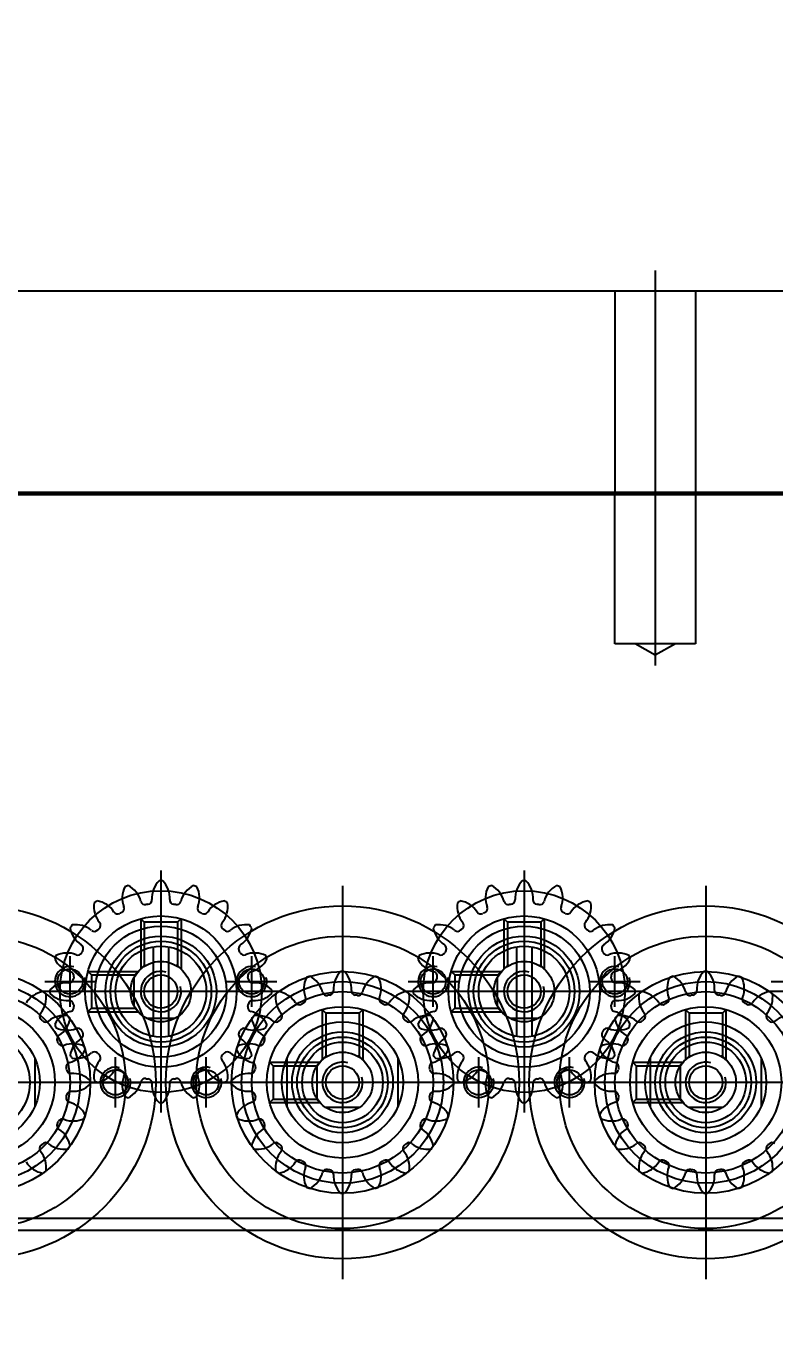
# Model space of a CAD drawing. Header units: inches. Extents: x 0 to 77285, y -118 to 40065.
# Drawn here: x 15354.3 to 15428.5, y 25985.4 to 26114.8 of the extents above; entities that cross this region are included whole.
import ezdxf

# ---------------------------------------------------------------- set-up
doc = ezdxf.new("R2010")
doc.units = ezdxf.units.IN
doc.header["$LTSCALE"] = 5
doc.header["$MEASUREMENT"] = 0
doc.layers.add('A', color=8, linetype='Continuous')
doc.styles.add('SCI', font='')
doc.styles.get('SCI').set_extended_font_data('Gulim')
doc.dimstyles.new('SCH', dxfattribs={"dimtxt": 2.5, "dimasz": 2, "dimexe": 1.25, "dimexo": 0.625, "dimtad": 1, "dimdec": 8, "dimtxsty": 'SCI', "dimcen": 2.5, "dimclrd": 4, "dimclre": 4, "dimclrt": 7, "dimadec": 8, "dimazin": 2, "dimtfac": 1, "dimtdec": 8, "dimtmove": 0, "dimatfit": 3, "dimfxl": 1, "dimarcsym": 0})

# ---------------------------------------------------------------- blocks, each defined once
blk = doc.blocks.new('A$Cc399747e')
for p, q in [((1861.79, 247), (1861.79, 286)), ((1897.79, 247), (1897.79, 286)), ((1627.79, 280), (2635.79, 280)), ((1861.79, 253.5), (1861.79, 279.5)), ((1861.79, 253.5), (1861.79, 279.5)), ((1897.79, 253.5), (1897.79, 279.5)), ((1897.79, 253.5), (1897.79, 279.5)), ((1861.79, 254.5), (1861.79, 278.5)), ((1897.79, 254.5), (1897.79, 278.5)), ((1879.79, 245.5), (1879.79, 269.5)), ((1915.79, 245.5), (1915.79, 269.5)), ((1856.29, 264.1), (1856.29, 268.9)), ((1860.13, 269), (1863.45, 269)), ((1869.02, 268.5), (1864.03, 268.5)), ((1864.38, 268.15), (1864.03, 268.5)), ((1864.29, 268.16), (1864.29, 264.84)), ((1864.38, 268.02), (1864.38, 268.15)), ((1868.67, 268.15), (1864.38, 268.15)), ((1867.29, 264.1), (1867.29, 268.9)), ((1869.02, 268.5), (1868.67, 268.15)), ((1868.67, 264.85), (1868.67, 268.15)), ((1875.29, 269), (1875.29, 264)), ((1884.29, 269), (1884.29, 264)), ((1892.29, 264.1), (1892.29, 268.9)), ((1896.13, 269), (1899.45, 269)), ((1905.02, 268.5), (1900.03, 268.5)), ((1900.38, 268.15), (1900.03, 268.5)), ((1900.29, 268.16), (1900.29, 264.84)), ((1900.38, 268.02), (1900.38, 268.15)), ((1904.67, 268.15), (1900.38, 268.15)), ((1903.29, 264.1), (1903.29, 268.9)), ((1905.02, 268.5), (1904.67, 268.15)), ((1904.67, 264.85), (1904.67, 268.15)), ((1911.29, 269), (1911.29, 264)), ((1920.29, 269), (1920.29, 264)), ((1928.29, 264.1), (1928.29, 268.9)), ((1842.29, 266.5), (1881.29, 266.5)), ((1848.79, 266.5), (1874.79, 266.5)), ((1848.79, 266.5), (1874.79, 266.5)), ((1849.79, 266.5), (1873.79, 266.5)), ((1877.79, 266.5), (1872.79, 266.5)), ((1878.29, 266.5), (1917.29, 266.5)), ((1886.79, 266.5), (1881.79, 266.5)), ((1884.79, 266.5), (1910.79, 266.5)), ((1884.79, 266.5), (1910.79, 266.5)), ((1885.79, 266.5), (1909.79, 266.5)), ((1913.79, 266.5), (1908.79, 266.5)), ((1914.29, 266.5), (1953.29, 266.5)), ((1922.79, 266.5), (1917.79, 266.5)), ((1920.79, 266.5), (1946.79, 266.5)), ((1920.79, 266.5), (1946.79, 266.5)), ((1921.79, 266.5), (1945.79, 266.5)), ((1859.79, 259.27), (1859.79, 264.26)), ((1860.14, 263.91), (1859.79, 264.26)), ((1863.44, 263.91), (1863.79, 264.26)), ((1863.79, 259.27), (1863.79, 264.26)), ((1864.38, 264.85), (1864.03, 264.5)), ((1869.02, 264.5), (1864.03, 264.5)), ((1864.38, 264.85), (1864.38, 264.98)), ((1868.67, 264.85), (1864.38, 264.85)), ((1869.02, 264.5), (1868.67, 264.85)), ((1879.79, 250), (1879.79, 265)), ((1895.79, 259.27), (1895.79, 264.26)), ((1896.14, 263.91), (1895.79, 264.26)), ((1899.44, 263.91), (1899.79, 264.26)), ((1899.79, 259.27), (1899.79, 264.26)), ((1900.38, 264.85), (1900.03, 264.5)), ((1905.02, 264.5), (1900.03, 264.5)), ((1900.38, 264.85), (1900.38, 264.98)), ((1904.67, 264.85), (1900.38, 264.85)), ((1905.02, 264.5), (1904.67, 264.85)), ((1915.79, 250), (1915.79, 265)), ((1860.14, 263.91), (1860.27, 263.91)), ((1860.14, 259.62), (1860.14, 263.91)), ((1863.31, 263.91), (1863.44, 263.91)), ((1863.44, 259.62), (1863.44, 263.91)), ((1879.79, 252), (1879.79, 263)), ((1896.14, 263.91), (1896.27, 263.91)), ((1896.14, 259.62), (1896.14, 263.91)), ((1899.31, 263.91), (1899.44, 263.91)), ((1899.44, 259.62), (1899.44, 263.91)), ((1915.79, 252), (1915.79, 263)), ((1879.04, 253.06), (1879.04, 261.94)), ((1880.54, 253.06), (1880.54, 261.94)), ((1915.04, 253.06), (1915.04, 261.94)), ((1916.54, 253.06), (1916.54, 261.94)), ((1881.22, 260.14), (1878.37, 260.14)), ((1917.22, 260.14), (1914.37, 260.14)), ((1859.79, 259.27), (1860.14, 259.62)), ((1860.14, 259.62), (1863.44, 259.62)), ((1863.79, 259.27), (1863.44, 259.62)), ((1870.79, 259), (1870.79, 254)), ((1887.02, 259.5), (1882.03, 259.5)), ((1882.38, 259.15), (1882.03, 259.5)), ((1882.38, 259.02), (1882.38, 259.15)), ((1886.67, 259.15), (1882.38, 259.15)), ((1882.43, 258.92), (1882.43, 256.08)), ((1887.02, 259.5), (1886.67, 259.15)), ((1886.67, 255.85), (1886.67, 259.15)), ((1888.79, 259), (1888.79, 254)), ((1895.79, 259.27), (1896.14, 259.62)), ((1896.14, 259.62), (1899.44, 259.62)), ((1899.79, 259.27), (1899.44, 259.62)), ((1906.79, 259), (1906.79, 254)), ((1923.02, 259.5), (1918.03, 259.5)), ((1918.38, 259.15), (1918.03, 259.5)), ((1918.38, 259.02), (1918.38, 259.15)), ((1922.67, 259.15), (1918.38, 259.15)), ((1918.43, 258.92), (1918.43, 256.08)), ((1923.02, 259.5), (1922.67, 259.15)), ((1922.67, 255.85), (1922.67, 259.15)), ((1924.79, 259), (1924.79, 254)), ((1831.79, 257.5), (1855.79, 257.5)), ((1867.79, 257.5), (1891.79, 257.5)), ((1872.29, 257.5), (1887.29, 257.5)), ((1874.29, 257.5), (1885.29, 257.5)), ((1903.79, 257.5), (1927.79, 257.5)), ((1908.29, 257.5), (1923.29, 257.5)), ((1910.29, 257.5), (1921.29, 257.5)), ((1855.29, 256.5), (1850.29, 256.5)), ((1873.29, 256.5), (1868.29, 256.5)), ((1891.29, 256.5), (1886.29, 256.5)), ((1909.29, 256.5), (1904.29, 256.5)), ((1927.29, 256.5), (1922.29, 256.5)), ((1877.79, 250.27), (1877.79, 255.26)), ((1878.14, 254.91), (1877.79, 255.26)), ((1878.14, 254.91), (1878.27, 254.91)), ((1878.14, 250.62), (1878.14, 254.91)), ((1881.31, 254.91), (1881.44, 254.91)), ((1881.44, 254.91), (1881.79, 255.26)), ((1881.44, 250.62), (1881.44, 254.91)), ((1881.79, 250.27), (1881.79, 255.26)), ((1882.38, 255.85), (1882.03, 255.5)), ((1887.02, 255.5), (1882.03, 255.5)), ((1882.38, 255.85), (1882.38, 255.98)), ((1886.67, 255.85), (1882.38, 255.85)), ((1887.02, 255.5), (1886.67, 255.85)), ((1913.79, 250.27), (1913.79, 255.26)), ((1914.14, 254.91), (1913.79, 255.26)), ((1914.14, 254.91), (1914.27, 254.91)), ((1914.14, 250.62), (1914.14, 254.91)), ((1917.31, 254.91), (1917.44, 254.91)), ((1917.44, 254.91), (1917.79, 255.26)), ((1917.44, 250.62), (1917.44, 254.91)), ((1917.79, 250.27), (1917.79, 255.26)), ((1918.38, 255.85), (1918.03, 255.5)), ((1923.02, 255.5), (1918.03, 255.5)), ((1918.38, 255.85), (1918.38, 255.98)), ((1922.67, 255.85), (1918.38, 255.85)), ((1923.02, 255.5), (1922.67, 255.85)), ((1877.79, 250.27), (1878.14, 250.62)), ((1878.14, 250.62), (1881.44, 250.62)), ((1881.79, 250.27), (1881.44, 250.62)), ((1913.79, 250.27), (1914.14, 250.62)), ((1914.14, 250.62), (1917.44, 250.62)), ((1917.79, 250.27), (1917.44, 250.62)), ((1866.79, 207), (1866.79, 225.15)), ((1864.79, 223), (1866.79, 224.15)), ((1866.79, 224.15), (1868.79, 223)), ((1862.79, 208), (1862.79, 223)), ((1862.79, 223), (1870.79, 223)), ((1870.79, 223), (1870.79, 208)), ((1866.79, 186), (1866.79, 210)), ((2605.79, 208), (1657.79, 208)), ((1746.79, 208), (2486.79, 208)), ((1862.79, 188), (1862.79, 208)), ((1870.79, 188), (1870.79, 208)), ((2486.79, 188), (1746.79, 188))]:
    blk.add_line(p, q)
at = {"ltscale": 4}
for p, q in [((1627.79, 281.2), (2635.79, 281.2)), ((1627.79, 280), (2635.79, 280)), ((2102.29, 208.2), (1657.79, 208.2)), ((1679.79, 208), (2483.79, 208))]:
    blk.add_line(p, q, dxfattribs=at)
for centre, radius in [((1861.79, 266.5), 17.5), ((1897.79, 266.5), 17.5), ((1933.79, 266.5), 17.5), ((1861.79, 266.5), 14.5), ((1897.79, 266.5), 14.5), ((1933.79, 266.5), 14.5), ((1861.79, 266.5), 11), ((1897.79, 266.5), 11), ((1933.79, 266.5), 11), ((1861.79, 266.5), 10), ((1897.79, 266.5), 10), ((1933.79, 266.5), 10), ((1861.79, 266.5), 9), ((1897.79, 266.5), 9), ((1933.79, 266.5), 9), ((1861.79, 266.5), 7.5), ((1897.79, 266.5), 7.5), ((1933.79, 266.5), 7.5), ((1861.79, 266.5), 6), ((1897.79, 266.5), 6), ((1933.79, 266.5), 6), ((1861.79, 266.5), 5), ((1861.79, 266.5), 4.5), ((1861.79, 266.5), 4), ((1897.79, 266.5), 5), ((1897.79, 266.5), 4.5), ((1897.79, 266.5), 4), ((1933.79, 266.5), 5), ((1861.79, 266.5), 3), ((1861.79, 266.5), 3), ((1897.79, 266.5), 3), ((1897.79, 266.5), 3), ((1861.79, 266.5), 1.65), ((1897.79, 266.5), 1.65), ((1879.79, 257.5), 10), ((1875.29, 266.5), 1.25), ((1884.29, 266.5), 1.25), ((1915.79, 257.5), 10), ((1911.29, 266.5), 1.25), ((1920.29, 266.5), 1.25), ((1879.79, 257.5), 7.5), ((1879.79, 257.5), 6.5), ((1915.79, 257.5), 7.5), ((1915.79, 257.5), 6.5), ((1879.79, 257.5), 5.5), ((1915.79, 257.5), 5.5), ((1879.79, 257.5), 5), ((1879.79, 257.5), 4.5), ((1879.79, 257.5), 4.5), ((1915.79, 257.5), 5), ((1915.79, 257.5), 4.5), ((1915.79, 257.5), 4.5), ((1879.79, 257.5), 3), ((1879.79, 257.5), 3), ((1915.79, 257.5), 3), ((1915.79, 257.5), 3), ((1879.79, 257.5), 1.65), ((1915.79, 257.5), 1.65), ((1870.79, 256.5), 1.25), ((1888.79, 256.5), 1.25), ((1906.79, 256.5), 1.25), ((1924.79, 256.5), 1.25)]:
    blk.add_circle(centre, radius)
for centre, radius, start, end in [((1861.79, 266.5), 11, 108, 108.9494), ((1861.79, 266.5), 11, 107.0506, 108), ((1857.4, 274.81), 2.5, 14.8421, 62.1345), ((1863.4, 275.76), 2.5, 135.8655, 183.1579), ((1861.79, 266.5), 11, 90, 90.9494), ((1861.79, 266.5), 11, 89.0506, 90), ((1860.18, 275.76), 2.5, 356.8421, 44.1345), ((1866.19, 274.81), 2.5, 117.8655, 165.1579), ((1861.79, 266.5), 11, 72, 72.9494), ((1861.79, 266.5), 11, 71.0506, 72), ((1897.79, 266.5), 11, 108, 108.9494), ((1897.79, 266.5), 11, 107.0506, 108), ((1893.4, 274.81), 2.5, 14.8421, 62.1345), ((1899.4, 275.76), 2.5, 135.8655, 183.1579), ((1897.79, 266.5), 11, 90, 90.9494), ((1897.79, 266.5), 11, 89.0506, 90), ((1896.18, 275.76), 2.5, 356.8421, 44.1345), ((1902.19, 274.81), 2.5, 117.8655, 165.1579), ((1897.79, 266.5), 11, 72, 72.9494), ((1897.79, 266.5), 11, 71.0506, 72), ((1860.46, 275.8), 2.5, 153.8655, 201.1579), ((1860.47, 275.6), 0.442, 278.289, 3.1579), ((1863.12, 275.6), 0.442, 176.8421, 261.711), ((1863.12, 275.8), 2.5, 338.8421, 26.1345), ((1896.46, 275.8), 2.5, 153.8655, 201.1579), ((1896.47, 275.6), 0.442, 278.289, 3.1579), ((1899.12, 275.6), 0.442, 176.8421, 261.711), ((1899.12, 275.8), 2.5, 338.8421, 26.1345), ((1857.65, 274.94), 2.5, 171.8655, 219.1579), ((1861.79, 266.5), 11, 126, 126.9494), ((1861.79, 266.5), 11, 125.0506, 126), ((1855.05, 273.04), 2.5, 32.8421, 80.1345), ((1857.52, 274.64), 0.442, 212.8421, 297.711), ((1861.79, 266.5), 8.75, 116.289, 117), ((1857.72, 274.74), 0.442, 296.289, 21.1579), ((1860.24, 275.56), 0.442, 194.8421, 279.711), ((1861.79, 266.5), 8.75, 99, 99.711), ((1861.79, 266.5), 8.75, 98.289, 99), ((1861.79, 266.5), 8.75, 81, 81.711), ((1861.79, 266.5), 8.75, 80.289, 81), ((1863.34, 275.56), 0.442, 260.289, 345.1579), ((1865.86, 274.74), 0.442, 158.8421, 243.711), ((1861.79, 266.5), 8.75, 63, 63.711), ((1866.07, 274.64), 0.442, 242.289, 327.1579), ((1868.54, 273.04), 2.5, 99.8655, 147.1579), ((1865.93, 274.94), 2.5, 320.8421, 8.1345), ((1861.79, 266.5), 11, 54, 54.9494), ((1861.79, 266.5), 11, 53.0506, 54), ((1893.65, 274.94), 2.5, 171.8655, 219.1579), ((1897.79, 266.5), 11, 126, 126.9494), ((1897.79, 266.5), 11, 125.0506, 126), ((1891.05, 273.04), 2.5, 32.8421, 80.1345), ((1893.52, 274.64), 0.442, 212.8421, 297.711), ((1897.79, 266.5), 8.75, 116.289, 117), ((1893.72, 274.74), 0.442, 296.289, 21.1579), ((1896.24, 275.56), 0.442, 194.8421, 279.711), ((1897.79, 266.5), 8.75, 99, 99.711), ((1897.79, 266.5), 8.75, 98.289, 99), ((1897.79, 266.5), 8.75, 81, 81.711), ((1897.79, 266.5), 8.75, 80.289, 81), ((1899.34, 275.56), 0.442, 260.289, 345.1579), ((1901.86, 274.74), 0.442, 158.8421, 243.711), ((1897.79, 266.5), 8.75, 63, 63.711), ((1902.07, 274.64), 0.442, 242.289, 327.1579), ((1904.54, 273.04), 2.5, 99.8655, 147.1579), ((1901.93, 274.94), 2.5, 320.8421, 8.1345), ((1897.79, 266.5), 11, 54, 54.9494), ((1897.79, 266.5), 11, 53.0506, 54), ((1929.65, 274.94), 2.5, 171.8655, 219.1579), ((1933.79, 266.5), 11, 126, 126.9494), ((1933.79, 266.5), 11, 125.0506, 126), ((1927.05, 273.04), 2.5, 32.8421, 80.1345), ((1855.37, 273.08), 0.442, 314.289, 39.1579), ((1861.79, 266.5), 8.75, 117, 117.711), ((1861.79, 266.5), 8.75, 62.289, 63), ((1868.21, 273.08), 0.442, 140.8421, 225.711), ((1870.23, 270.64), 2.5, 81.8655, 129.1579), ((1861.79, 266.5), 11, 36, 36.9494), ((1897.79, 266.5), 11, 143.0506, 144), ((1889.35, 270.64), 2.5, 50.8421, 98.1345), ((1891.37, 273.08), 0.442, 314.289, 39.1579), ((1897.79, 266.5), 8.75, 117, 117.711), ((1897.79, 266.5), 8.75, 62.289, 63), ((1904.21, 273.08), 0.442, 140.8421, 225.711), ((1906.23, 270.64), 2.5, 81.8655, 129.1579), ((1897.79, 266.5), 11, 36, 36.9494), ((1933.79, 266.5), 11, 143.0506, 144), ((1925.35, 270.64), 2.5, 50.8421, 98.1345), ((1927.37, 273.08), 0.442, 314.289, 39.1579), ((1855.21, 272.92), 0.442, 230.8421, 315.711), ((1861.79, 266.5), 8.75, 135, 135.711), ((1861.79, 266.5), 8.75, 134.289, 135), ((1861.79, 266.5), 8.75, 45, 45.711), ((1861.79, 266.5), 8.75, 44.289, 45), ((1868.37, 272.92), 0.442, 224.289, 309.1579), ((1868.33, 273.25), 2.5, 302.8421, 350.1345), ((1861.79, 266.5), 11, 35.0506, 36), ((1897.79, 266.5), 11, 144, 144.9494), ((1891.25, 273.25), 2.5, 189.8655, 237.1579), ((1891.21, 272.92), 0.442, 230.8421, 315.711), ((1897.79, 266.5), 8.75, 135, 135.711), ((1897.79, 266.5), 8.75, 134.289, 135), ((1897.79, 266.5), 8.75, 45, 45.711), ((1897.79, 266.5), 8.75, 44.289, 45), ((1904.37, 272.92), 0.442, 224.289, 309.1579), ((1904.33, 273.25), 2.5, 302.8421, 350.1345), ((1897.79, 266.5), 11, 35.0506, 36), ((1933.79, 266.5), 11, 144, 144.9494), ((1927.25, 273.25), 2.5, 189.8655, 237.1579), ((1927.21, 272.92), 0.442, 230.8421, 315.711), ((1933.79, 266.5), 8.75, 135, 135.711), ((1933.79, 266.5), 8.75, 134.289, 135), ((1869.93, 270.77), 0.442, 122.8421, 207.711), ((1861.79, 266.5), 8.75, 27, 27.711), ((1861.79, 266.5), 8.75, 26.289, 27), ((1889.65, 270.77), 0.442, 332.289, 57.1579), ((1897.79, 266.5), 8.75, 153, 153.711), ((1897.79, 266.5), 8.75, 152.289, 153), ((1905.93, 270.77), 0.442, 122.8421, 207.711), ((1897.79, 266.5), 8.75, 27, 27.711), ((1897.79, 266.5), 8.75, 26.289, 27), ((1925.65, 270.77), 0.442, 332.289, 57.1579), ((1933.79, 266.5), 8.75, 153, 153.711), ((1933.79, 266.5), 8.75, 152.289, 153), ((1870.03, 270.57), 0.442, 206.289, 291.1579), ((1871.09, 267.83), 2.5, 63.8655, 111.1579), ((1870.1, 270.89), 2.5, 284.8421, 332.1345), ((1861.79, 266.5), 11, 18, 18.9494), ((1861.79, 266.5), 11, 17.0506, 18), ((1897.79, 266.5), 11, 162, 162.9494), ((1889.49, 270.89), 2.5, 207.8655, 255.1579), ((1897.79, 266.5), 11, 161.0506, 162), ((1888.49, 267.83), 2.5, 68.8421, 116.1345), ((1889.55, 270.57), 0.442, 248.8421, 333.711), ((1906.03, 270.57), 0.442, 206.289, 291.1579), ((1907.09, 267.83), 2.5, 63.8655, 111.1579), ((1906.1, 270.89), 2.5, 284.8421, 332.1345), ((1897.79, 266.5), 11, 18, 18.9494), ((1897.79, 266.5), 11, 17.0506, 18), ((1933.79, 266.5), 11, 162, 162.9494), ((1925.49, 270.89), 2.5, 207.8655, 255.1579), ((1933.79, 266.5), 11, 161.0506, 162), ((1924.49, 267.83), 2.5, 68.8421, 116.1345), ((1925.55, 270.57), 0.442, 248.8421, 333.711), ((1861.79, 266.5), 2, 255, 195), ((1870.85, 268.05), 0.442, 104.8421, 189.711), ((1861.79, 266.5), 8.75, 9, 9.711), ((1861.79, 266.5), 8.75, 8.289, 9), ((1875.29, 266.5), 1.5, 255, 195), ((1878.46, 266.8), 2.5, 153.8655, 201.1579), ((1879.79, 257.5), 11, 108, 108.9494), ((1879.79, 257.5), 11, 107.0506, 108), ((1875.4, 265.81), 2.5, 14.8421, 62.1345), ((1881.4, 266.76), 2.5, 135.8655, 183.1579), ((1879.79, 257.5), 11, 90, 90.9494), ((1879.79, 257.5), 11, 89.0506, 90), ((1878.18, 266.76), 2.5, 356.8421, 44.1345), ((1884.19, 265.81), 2.5, 117.8655, 165.1579), ((1884.29, 266.5), 1.5, 255, 195), ((1879.79, 257.5), 11, 72, 72.9494), ((1879.79, 257.5), 11, 71.0506, 72), ((1881.12, 266.8), 2.5, 338.8421, 26.1345), ((1888.73, 268.05), 0.442, 350.289, 75.1579), ((1897.79, 266.5), 8.75, 171, 171.711), ((1897.79, 266.5), 8.75, 170.289, 171), ((1897.79, 266.5), 2, 255, 195), ((1906.85, 268.05), 0.442, 104.8421, 189.711), ((1897.79, 266.5), 8.75, 9, 9.711), ((1897.79, 266.5), 8.75, 8.289, 9), ((1911.29, 266.5), 1.5, 255, 195), ((1914.46, 266.8), 2.5, 153.8655, 201.1579), ((1915.79, 257.5), 11, 108, 108.9494), ((1915.79, 257.5), 11, 107.0506, 108), ((1911.4, 265.81), 2.5, 14.8421, 62.1345), ((1917.4, 266.76), 2.5, 135.8655, 183.1579), ((1915.79, 257.5), 11, 90, 90.9494), ((1915.79, 257.5), 11, 89.0506, 90), ((1914.18, 266.76), 2.5, 356.8421, 44.1345), ((1920.19, 265.81), 2.5, 117.8655, 165.1579), ((1920.29, 266.5), 1.5, 255, 195), ((1915.79, 257.5), 11, 72, 72.9494), ((1915.79, 257.5), 11, 71.0506, 72), ((1917.12, 266.8), 2.5, 338.8421, 26.1345), ((1924.73, 268.05), 0.442, 350.289, 75.1579), ((1933.79, 266.5), 8.75, 171, 171.711), ((1933.79, 266.5), 8.75, 170.289, 171), ((1870.89, 267.83), 0.442, 188.289, 273.1579), ((1871.05, 264.89), 2.5, 45.8655, 93.1579), ((1861.79, 266.5), 11, 360, 0.9494), ((1878.47, 266.6), 0.442, 278.289, 3.1579), ((1881.12, 266.6), 0.442, 176.8421, 261.711), ((1888.53, 264.89), 2.5, 86.8421, 134.1345), ((1897.79, 266.5), 11, 179.0506, 180), ((1888.7, 267.83), 0.442, 266.8421, 351.711), ((1906.89, 267.83), 0.442, 188.289, 273.1579), ((1907.05, 264.89), 2.5, 45.8655, 93.1579), ((1897.79, 266.5), 11, 360, 0.9494), ((1914.47, 266.6), 0.442, 278.289, 3.1579), ((1917.12, 266.6), 0.442, 176.8421, 261.711), ((1924.53, 264.89), 2.5, 86.8421, 134.1345), ((1933.79, 266.5), 11, 179.0506, 180), ((1924.7, 267.83), 0.442, 266.8421, 351.711), ((1870.89, 265.18), 0.442, 86.8421, 171.711), ((1871.05, 268.11), 2.5, 266.8421, 314.1345), ((1861.79, 266.5), 11, 359.0506, 0), ((1875.65, 265.94), 2.5, 171.8655, 219.1579), ((1879.79, 257.5), 11, 126, 126.9494), ((1879.79, 257.5), 11, 125.0506, 126), ((1873.05, 264.04), 2.5, 32.8421, 80.1345), ((1875.52, 265.64), 0.442, 212.8421, 297.711), ((1879.79, 257.5), 8.75, 117, 117.711), ((1879.79, 257.5), 8.75, 116.289, 117), ((1875.72, 265.74), 0.442, 296.289, 21.1579), ((1878.24, 266.56), 0.442, 194.8421, 279.711), ((1879.79, 257.5), 8.75, 99, 99.711), ((1879.79, 257.5), 8.75, 98.289, 99), ((1879.79, 257.5), 8.75, 81, 81.711), ((1879.79, 257.5), 8.75, 80.289, 81), ((1881.34, 266.56), 0.442, 260.289, 345.1579), ((1883.86, 265.74), 0.442, 158.8421, 243.711), ((1879.79, 257.5), 8.75, 63, 63.711), ((1879.79, 257.5), 8.75, 62.289, 63), ((1884.07, 265.64), 0.442, 242.289, 327.1579), ((1886.54, 264.04), 2.5, 99.8655, 147.1579), ((1883.93, 265.94), 2.5, 320.8421, 8.1345), ((1879.79, 257.5), 11, 54, 54.9494), ((1879.79, 257.5), 11, 53.0506, 54), ((1897.79, 266.5), 11, 180, 180.9494), ((1888.53, 268.11), 2.5, 225.8655, 273.1579), ((1888.7, 265.18), 0.442, 8.289, 93.1579), ((1906.89, 265.18), 0.442, 86.8421, 171.711), ((1907.05, 268.11), 2.5, 266.8421, 314.1345), ((1897.79, 266.5), 11, 359.0506, 0), ((1911.65, 265.94), 2.5, 171.8655, 219.1579), ((1915.79, 257.5), 11, 126, 126.9494), ((1915.79, 257.5), 11, 125.0506, 126), ((1909.05, 264.04), 2.5, 32.8421, 80.1345), ((1911.52, 265.64), 0.442, 212.8421, 297.711), ((1915.79, 257.5), 8.75, 117, 117.711), ((1915.79, 257.5), 8.75, 116.289, 117), ((1911.72, 265.74), 0.442, 296.289, 21.1579), ((1914.24, 266.56), 0.442, 194.8421, 279.711), ((1915.79, 257.5), 8.75, 99, 99.711), ((1915.79, 257.5), 8.75, 98.289, 99), ((1915.79, 257.5), 8.75, 81, 81.711), ((1915.79, 257.5), 8.75, 80.289, 81), ((1917.34, 266.56), 0.442, 260.289, 345.1579), ((1919.86, 265.74), 0.442, 158.8421, 243.711), ((1915.79, 257.5), 8.75, 63, 63.711), ((1915.79, 257.5), 8.75, 62.289, 63), ((1920.07, 265.64), 0.442, 242.289, 327.1579), ((1922.54, 264.04), 2.5, 99.8655, 147.1579), ((1919.93, 265.94), 2.5, 320.8421, 8.1345), ((1915.79, 257.5), 11, 54, 54.9494), ((1915.79, 257.5), 11, 53.0506, 54), ((1933.79, 266.5), 11, 180, 180.9494), ((1924.53, 268.11), 2.5, 225.8655, 273.1579), ((1924.7, 265.18), 0.442, 8.289, 93.1579), ((1870.85, 264.95), 0.442, 170.289, 255.1579), ((1861.79, 266.5), 8.75, 350.289, 351), ((1861.79, 266.5), 8.75, 351, 351.711), ((1870.1, 262.11), 2.5, 27.8655, 75.1579), ((1879.79, 257.5), 11, 143.0506, 144), ((1871.35, 261.64), 2.5, 50.8421, 98.1345), ((1873.37, 264.08), 0.442, 314.289, 39.1579), ((1886.21, 264.08), 0.442, 140.8421, 225.711), ((1888.23, 261.64), 2.5, 81.8655, 129.1579), ((1889.49, 262.11), 2.5, 104.8421, 152.1345), ((1879.79, 257.5), 11, 36, 36.9494), ((1888.73, 264.95), 0.442, 284.8421, 9.711), ((1897.79, 266.5), 8.75, 188.289, 189), ((1897.79, 266.5), 8.75, 189, 189.711), ((1906.85, 264.95), 0.442, 170.289, 255.1579), ((1897.79, 266.5), 8.75, 350.289, 351), ((1897.79, 266.5), 8.75, 351, 351.711), ((1906.1, 262.11), 2.5, 27.8655, 75.1579), ((1915.79, 257.5), 11, 143.0506, 144), ((1907.35, 261.64), 2.5, 50.8421, 98.1345), ((1909.37, 264.08), 0.442, 314.289, 39.1579), ((1922.21, 264.08), 0.442, 140.8421, 225.711), ((1924.23, 261.64), 2.5, 81.8655, 129.1579), ((1925.49, 262.11), 2.5, 104.8421, 152.1345), ((1915.79, 257.5), 11, 36, 36.9494), ((1924.73, 264.95), 0.442, 284.8421, 9.711), ((1933.79, 266.5), 8.75, 188.289, 189), ((1933.79, 266.5), 8.75, 189, 189.711), ((1870.03, 262.43), 0.442, 68.8421, 153.711), ((1871.09, 265.17), 2.5, 248.8421, 296.1345), ((1879.79, 257.5), 11, 144, 144.9494), ((1873.25, 264.25), 2.5, 189.8655, 237.1579), ((1861.79, 266.5), 11, 341.0506, 342), ((1861.79, 266.5), 11, 342, 342.9494), ((1873.21, 263.92), 0.442, 230.8421, 315.711), ((1879.79, 257.5), 8.75, 135, 135.711), ((1879.79, 257.5), 8.75, 134.289, 135), ((1879.79, 257.5), 8.75, 45, 45.711), ((1879.79, 257.5), 8.75, 44.289, 45), ((1886.37, 263.92), 0.442, 224.289, 309.1579), ((1897.79, 266.5), 11, 197.0506, 198), ((1897.79, 266.5), 11, 198, 198.9494), ((1888.49, 265.17), 2.5, 243.8655, 291.1579), ((1886.33, 264.25), 2.5, 302.8421, 350.1345), ((1879.79, 257.5), 11, 35.0506, 36), ((1889.55, 262.43), 0.442, 26.289, 111.1579), ((1906.03, 262.43), 0.442, 68.8421, 153.711), ((1907.09, 265.17), 2.5, 248.8421, 296.1345), ((1915.79, 257.5), 11, 144, 144.9494), ((1909.25, 264.25), 2.5, 189.8655, 237.1579), ((1897.79, 266.5), 11, 341.0506, 342), ((1897.79, 266.5), 11, 342, 342.9494), ((1909.21, 263.92), 0.442, 230.8421, 315.711), ((1915.79, 257.5), 8.75, 135, 135.711), ((1915.79, 257.5), 8.75, 134.289, 135), ((1915.79, 257.5), 8.75, 45, 45.711), ((1915.79, 257.5), 8.75, 44.289, 45), ((1922.37, 263.92), 0.442, 224.289, 309.1579), ((1933.79, 266.5), 11, 197.0506, 198), ((1933.79, 266.5), 11, 198, 198.9494), ((1924.49, 265.17), 2.5, 243.8655, 291.1579), ((1922.33, 264.25), 2.5, 302.8421, 350.1345), ((1915.79, 257.5), 11, 35.0506, 36), ((1925.55, 262.43), 0.442, 26.289, 111.1579), ((1869.93, 262.23), 0.442, 152.289, 237.1579), ((1861.79, 266.5), 8.75, 332.289, 333), ((1861.79, 266.5), 8.75, 333, 333.711), ((1868.33, 259.75), 2.5, 9.8655, 57.1579), ((1871.65, 261.77), 0.442, 332.289, 57.1579), ((1879.79, 257.5), 8.75, 153, 153.711), ((1879.79, 257.5), 8.75, 152.289, 153), ((1887.93, 261.77), 0.442, 122.8421, 207.711), ((1879.79, 257.5), 8.75, 27, 27.711), ((1879.79, 257.5), 8.75, 26.289, 27), ((1891.25, 259.75), 2.5, 122.8421, 170.1345), ((1889.65, 262.23), 0.442, 302.8421, 27.711), ((1897.79, 266.5), 8.75, 206.289, 207), ((1897.79, 266.5), 8.75, 207, 207.711), ((1905.93, 262.23), 0.442, 152.289, 237.1579), ((1897.79, 266.5), 8.75, 332.289, 333), ((1897.79, 266.5), 8.75, 333, 333.711), ((1904.33, 259.75), 2.5, 9.8655, 57.1579), ((1907.65, 261.77), 0.442, 332.289, 57.1579), ((1915.79, 257.5), 8.75, 153, 153.711), ((1915.79, 257.5), 8.75, 152.289, 153), ((1923.93, 261.77), 0.442, 122.8421, 207.711), ((1915.79, 257.5), 8.75, 27, 27.711), ((1915.79, 257.5), 8.75, 26.289, 27), ((1927.25, 259.75), 2.5, 122.8421, 170.1345), ((1925.65, 262.23), 0.442, 302.8421, 27.711), ((1933.79, 266.5), 8.75, 206.289, 207), ((1933.79, 266.5), 8.75, 207, 207.711), ((1853.35, 262.36), 2.5, 261.8655, 309.1579), ((1855.21, 260.08), 0.442, 44.289, 129.1579), ((1861.79, 266.5), 8.75, 224.289, 225), ((1861.79, 266.5), 8.75, 225, 225.711), ((1855.37, 259.92), 0.442, 320.8421, 45.711), ((1868.21, 259.92), 0.442, 134.289, 219.1579), ((1861.79, 266.5), 8.75, 314.289, 315), ((1861.79, 266.5), 8.75, 315, 315.711), ((1868.37, 260.08), 0.442, 50.8421, 135.711), ((1870.23, 262.36), 2.5, 230.8421, 278.1345), ((1879.79, 257.5), 11, 162, 162.9494), ((1871.49, 261.89), 2.5, 207.8655, 255.1579), ((1879.79, 257.5), 11, 161.0506, 162), ((1870.49, 258.83), 2.5, 68.8421, 116.1345), ((1861.79, 266.5), 11, 324, 324.9494), ((1871.55, 261.57), 0.442, 248.8421, 333.711), ((1888.03, 261.57), 0.442, 206.289, 291.1579), ((1889.09, 258.83), 2.5, 63.8655, 111.1579), ((1888.1, 261.89), 2.5, 284.8421, 332.1345), ((1897.79, 266.5), 11, 215.0506, 216), ((1889.35, 262.36), 2.5, 261.8655, 309.1579), ((1879.79, 257.5), 11, 18, 18.9494), ((1879.79, 257.5), 11, 17.0506, 18), ((1891.21, 260.08), 0.442, 44.289, 129.1579), ((1897.79, 266.5), 8.75, 224.289, 225), ((1897.79, 266.5), 8.75, 225, 225.711), ((1891.37, 259.92), 0.442, 320.8421, 45.711), ((1904.21, 259.92), 0.442, 134.289, 219.1579), ((1897.79, 266.5), 8.75, 314.289, 315), ((1897.79, 266.5), 8.75, 315, 315.711), ((1904.37, 260.08), 0.442, 50.8421, 135.711), ((1906.23, 262.36), 2.5, 230.8421, 278.1345), ((1915.79, 257.5), 11, 162, 162.9494), ((1907.49, 261.89), 2.5, 207.8655, 255.1579), ((1915.79, 257.5), 11, 161.0506, 162), ((1906.49, 258.83), 2.5, 68.8421, 116.1345), ((1897.79, 266.5), 11, 324, 324.9494), ((1907.55, 261.57), 0.442, 248.8421, 333.711), ((1924.03, 261.57), 0.442, 206.289, 291.1579), ((1925.09, 258.83), 2.5, 63.8655, 111.1579), ((1924.1, 261.89), 2.5, 284.8421, 332.1345), ((1933.79, 266.5), 11, 215.0506, 216), ((1925.35, 262.36), 2.5, 261.8655, 309.1579), ((1915.79, 257.5), 11, 18, 18.9494), ((1915.79, 257.5), 11, 17.0506, 18), ((1927.21, 260.08), 0.442, 44.289, 129.1579), ((1933.79, 266.5), 8.75, 224.289, 225), ((1933.79, 266.5), 8.75, 225, 225.711), ((1927.37, 259.92), 0.442, 320.8421, 45.711), ((1857.65, 258.06), 2.5, 140.8421, 188.1345), ((1857.52, 258.36), 0.442, 62.289, 147.1579), ((1866.07, 258.36), 0.442, 32.8421, 117.711), ((1865.93, 258.06), 2.5, 351.8655, 39.1579), ((1861.79, 266.5), 11, 323.0506, 324), ((1870.73, 259.05), 0.442, 350.289, 75.1579), ((1879.79, 257.5), 8.75, 171, 171.711), ((1879.79, 257.5), 8.75, 170.289, 171), ((1879.79, 257.5), 2, 255, 195), ((1888.85, 259.05), 0.442, 104.8421, 189.711), ((1879.79, 257.5), 8.75, 9, 9.711), ((1879.79, 257.5), 8.75, 8.289, 9), ((1897.79, 266.5), 11, 216, 216.9494), ((1893.65, 258.06), 2.5, 140.8421, 188.1345), ((1893.52, 258.36), 0.442, 62.289, 147.1579), ((1902.07, 258.36), 0.442, 32.8421, 117.711), ((1901.93, 258.06), 2.5, 351.8655, 39.1579), ((1897.79, 266.5), 11, 323.0506, 324), ((1906.73, 259.05), 0.442, 350.289, 75.1579), ((1915.79, 257.5), 8.75, 171, 171.711), ((1915.79, 257.5), 8.75, 170.289, 171), ((1915.79, 257.5), 2, 255, 195), ((1924.85, 259.05), 0.442, 104.8421, 189.711), ((1915.79, 257.5), 8.75, 9, 9.711), ((1915.79, 257.5), 8.75, 8.289, 9), ((1933.79, 266.5), 11, 216, 216.9494), ((1929.65, 258.06), 2.5, 140.8421, 188.1345), ((1861.79, 266.5), 11, 233.0506, 234), ((1861.79, 266.5), 11, 234, 234.9494), ((1855.05, 259.96), 2.5, 279.8655, 327.1579), ((1861.79, 266.5), 8.75, 242.289, 243), ((1861.79, 266.5), 8.75, 243, 243.711), ((1857.72, 258.26), 0.442, 338.8421, 63.711), ((1860.46, 257.2), 2.5, 158.8421, 206.1345), ((1857.4, 258.19), 2.5, 297.8655, 345.1579), ((1860.24, 257.44), 0.442, 80.289, 165.1579), ((1861.79, 266.5), 8.75, 260.289, 261), ((1861.79, 266.5), 8.75, 261, 261.711), ((1860.47, 257.4), 0.442, 356.8421, 81.711), ((1863.12, 257.4), 0.442, 98.289, 183.1579), ((1861.79, 266.5), 8.75, 278.289, 279), ((1861.79, 266.5), 8.75, 279, 279.711), ((1863.34, 257.44), 0.442, 14.8421, 99.711), ((1866.19, 258.19), 2.5, 194.8421, 242.1345), ((1863.12, 257.2), 2.5, 333.8655, 21.1579), ((1865.86, 258.26), 0.442, 116.289, 201.1579), ((1861.79, 266.5), 8.75, 296.289, 297), ((1861.79, 266.5), 8.75, 297, 297.711), ((1868.54, 259.96), 2.5, 212.8421, 260.1345), ((1861.79, 266.5), 11, 305.0506, 306), ((1861.79, 266.5), 11, 306, 306.9494), ((1870.53, 255.89), 2.5, 86.8421, 134.1345), ((1879.79, 257.5), 11, 179.0506, 180), ((1879.79, 257.5), 11, 180, 180.9494), ((1870.79, 256.5), 1.5, 255, 195), ((1870.7, 258.83), 0.442, 266.8421, 351.711), ((1888.79, 256.5), 1.5, 255, 195), ((1888.89, 258.83), 0.442, 188.289, 273.1579), ((1889.05, 255.89), 2.5, 45.8655, 93.1579), ((1879.79, 257.5), 11, 360, 0.9494), ((1879.79, 257.5), 11, 359.0506, 0), ((1897.79, 266.5), 11, 233.0506, 234), ((1897.79, 266.5), 11, 234, 234.9494), ((1891.05, 259.96), 2.5, 279.8655, 327.1579), ((1897.79, 266.5), 8.75, 242.289, 243), ((1897.79, 266.5), 8.75, 243, 243.711), ((1893.72, 258.26), 0.442, 338.8421, 63.711), ((1896.46, 257.2), 2.5, 158.8421, 206.1345), ((1893.4, 258.19), 2.5, 297.8655, 345.1579), ((1896.24, 257.44), 0.442, 80.289, 165.1579), ((1897.79, 266.5), 8.75, 260.289, 261), ((1897.79, 266.5), 8.75, 261, 261.711), ((1896.47, 257.4), 0.442, 356.8421, 81.711), ((1899.12, 257.4), 0.442, 98.289, 183.1579), ((1897.79, 266.5), 8.75, 278.289, 279), ((1897.79, 266.5), 8.75, 279, 279.711), ((1899.34, 257.44), 0.442, 14.8421, 99.711), ((1902.19, 258.19), 2.5, 194.8421, 242.1345), ((1899.12, 257.2), 2.5, 333.8655, 21.1579), ((1901.86, 258.26), 0.442, 116.289, 201.1579), ((1897.79, 266.5), 8.75, 296.289, 297), ((1897.79, 266.5), 8.75, 297, 297.711), ((1904.54, 259.96), 2.5, 212.8421, 260.1345), ((1897.79, 266.5), 11, 305.0506, 306), ((1897.79, 266.5), 11, 306, 306.9494), ((1906.53, 255.89), 2.5, 86.8421, 134.1345), ((1915.79, 257.5), 11, 179.0506, 180), ((1915.79, 257.5), 11, 180, 180.9494), ((1906.79, 256.5), 1.5, 255, 195), ((1906.7, 258.83), 0.442, 266.8421, 351.711), ((1924.79, 256.5), 1.5, 255, 195), ((1924.89, 258.83), 0.442, 188.289, 273.1579), ((1925.05, 255.89), 2.5, 45.8655, 93.1579), ((1915.79, 257.5), 11, 360, 0.9494), ((1915.79, 257.5), 11, 359.0506, 0), ((1933.79, 266.5), 11, 233.0506, 234), ((1933.79, 266.5), 11, 234, 234.9494), ((1927.05, 259.96), 2.5, 279.8655, 327.1579), ((1863.4, 257.24), 2.5, 176.8421, 224.1345), ((1860.18, 257.24), 2.5, 315.8655, 3.1579), ((1870.53, 259.11), 2.5, 225.8655, 273.1579), ((1870.7, 256.18), 0.442, 8.289, 93.1579), ((1879.79, 257.5), 8.75, 188.289, 189), ((1879.79, 257.5), 8.75, 351, 351.711), ((1888.89, 256.18), 0.442, 86.8421, 171.711), ((1889.05, 259.11), 2.5, 266.8421, 314.1345), ((1899.4, 257.24), 2.5, 176.8421, 224.1345), ((1896.18, 257.24), 2.5, 315.8655, 3.1579), ((1906.53, 259.11), 2.5, 225.8655, 273.1579), ((1906.7, 256.18), 0.442, 8.289, 93.1579), ((1915.79, 257.5), 8.75, 188.289, 189), ((1915.79, 257.5), 8.75, 351, 351.711), ((1924.89, 256.18), 0.442, 86.8421, 171.711), ((1925.05, 259.11), 2.5, 266.8421, 314.1345), ((1861.79, 266.5), 11, 251.0506, 252), ((1861.79, 266.5), 11, 252, 252.9494), ((1861.79, 266.5), 11, 269.0506, 270), ((1861.79, 266.5), 11, 270, 270.9494), ((1861.79, 266.5), 11, 287.0506, 288), ((1861.79, 266.5), 11, 288, 288.9494), ((1871.49, 253.11), 2.5, 104.8421, 152.1345), ((1870.73, 255.95), 0.442, 284.8421, 9.711), ((1879.79, 257.5), 8.75, 189, 189.711), ((1888.85, 255.95), 0.442, 170.289, 255.1579), ((1879.79, 257.5), 8.75, 350.289, 351), ((1888.1, 253.11), 2.5, 27.8655, 75.1579), ((1897.79, 266.5), 11, 251.0506, 252), ((1897.79, 266.5), 11, 252, 252.9494), ((1897.79, 266.5), 11, 269.0506, 270), ((1897.79, 266.5), 11, 270, 270.9494), ((1897.79, 266.5), 11, 287.0506, 288), ((1897.79, 266.5), 11, 288, 288.9494), ((1907.49, 253.11), 2.5, 104.8421, 152.1345), ((1906.73, 255.95), 0.442, 284.8421, 9.711), ((1915.79, 257.5), 8.75, 189, 189.711), ((1924.85, 255.95), 0.442, 170.289, 255.1579), ((1915.79, 257.5), 8.75, 350.289, 351), ((1924.1, 253.11), 2.5, 27.8655, 75.1579), ((1879.79, 257.5), 11, 197.0506, 198), ((1879.79, 257.5), 11, 198, 198.9494), ((1870.49, 256.17), 2.5, 243.8655, 291.1579), ((1871.55, 253.43), 0.442, 26.289, 111.1579), ((1879.79, 257.5), 8.75, 206.289, 207), ((1879.79, 257.5), 8.75, 333, 333.711), ((1888.03, 253.43), 0.442, 68.8421, 153.711), ((1889.09, 256.17), 2.5, 248.8421, 296.1345), ((1879.79, 257.5), 11, 341.0506, 342), ((1879.79, 257.5), 11, 342, 342.9494), ((1915.79, 257.5), 11, 197.0506, 198), ((1915.79, 257.5), 11, 198, 198.9494), ((1906.49, 256.17), 2.5, 243.8655, 291.1579), ((1907.55, 253.43), 0.442, 26.289, 111.1579), ((1915.79, 257.5), 8.75, 206.289, 207), ((1915.79, 257.5), 8.75, 333, 333.711), ((1924.03, 253.43), 0.442, 68.8421, 153.711), ((1925.09, 256.17), 2.5, 248.8421, 296.1345), ((1915.79, 257.5), 11, 341.0506, 342), ((1915.79, 257.5), 11, 342, 342.9494), ((1873.25, 250.75), 2.5, 122.8421, 170.1345), ((1871.65, 253.23), 0.442, 302.8421, 27.711), ((1879.79, 257.5), 8.75, 207, 207.711), ((1887.93, 253.23), 0.442, 152.289, 237.1579), ((1879.79, 257.5), 8.75, 332.289, 333), ((1886.33, 250.75), 2.5, 9.8655, 57.1579), ((1909.25, 250.75), 2.5, 122.8421, 170.1345), ((1907.65, 253.23), 0.442, 302.8421, 27.711), ((1915.79, 257.5), 8.75, 207, 207.711), ((1923.93, 253.23), 0.442, 152.289, 237.1579), ((1915.79, 257.5), 8.75, 332.289, 333), ((1922.33, 250.75), 2.5, 9.8655, 57.1579), ((1879.79, 257.5), 11, 215.0506, 216), ((1879.79, 257.5), 11, 216, 216.9494), ((1871.35, 253.36), 2.5, 261.8655, 309.1579), ((1873.21, 251.08), 0.442, 44.289, 129.1579), ((1879.79, 257.5), 8.75, 224.289, 225), ((1879.79, 257.5), 8.75, 225, 225.711), ((1873.37, 250.92), 0.442, 320.8421, 45.711), ((1886.21, 250.92), 0.442, 134.289, 219.1579), ((1879.79, 257.5), 8.75, 314.289, 315), ((1879.79, 257.5), 8.75, 315, 315.711), ((1886.37, 251.08), 0.442, 50.8421, 135.711), ((1888.23, 253.36), 2.5, 230.8421, 278.1345), ((1879.79, 257.5), 11, 323.0506, 324), ((1879.79, 257.5), 11, 324, 324.9494), ((1915.79, 257.5), 11, 215.0506, 216), ((1915.79, 257.5), 11, 216, 216.9494), ((1907.35, 253.36), 2.5, 261.8655, 309.1579), ((1909.21, 251.08), 0.442, 44.289, 129.1579), ((1915.79, 257.5), 8.75, 224.289, 225), ((1915.79, 257.5), 8.75, 225, 225.711), ((1909.37, 250.92), 0.442, 320.8421, 45.711), ((1922.21, 250.92), 0.442, 134.289, 219.1579), ((1915.79, 257.5), 8.75, 314.289, 315), ((1915.79, 257.5), 8.75, 315, 315.711), ((1922.37, 251.08), 0.442, 50.8421, 135.711), ((1924.23, 253.36), 2.5, 230.8421, 278.1345), ((1915.79, 257.5), 11, 323.0506, 324), ((1915.79, 257.5), 11, 324, 324.9494), ((1875.65, 249.06), 2.5, 140.8421, 188.1345), ((1875.52, 249.36), 0.442, 62.289, 147.1579), ((1879.79, 257.5), 8.75, 242.289, 243), ((1879.79, 257.5), 8.75, 297, 297.711), ((1884.07, 249.36), 0.442, 32.8421, 117.711), ((1883.93, 249.06), 2.5, 351.8655, 39.1579), ((1911.65, 249.06), 2.5, 140.8421, 188.1345), ((1911.52, 249.36), 0.442, 62.289, 147.1579), ((1915.79, 257.5), 8.75, 242.289, 243), ((1915.79, 257.5), 8.75, 297, 297.711), ((1920.07, 249.36), 0.442, 32.8421, 117.711), ((1919.93, 249.06), 2.5, 351.8655, 39.1579), ((1879.79, 257.5), 11, 233.0506, 234), ((1879.79, 257.5), 11, 234, 234.9494), ((1873.05, 250.96), 2.5, 279.8655, 327.1579), ((1879.79, 257.5), 8.75, 243, 243.711), ((1875.72, 249.26), 0.442, 338.8421, 63.711), ((1878.46, 248.2), 2.5, 158.8421, 206.1345), ((1875.4, 249.19), 2.5, 297.8655, 345.1579), ((1878.24, 248.44), 0.442, 80.289, 165.1579), ((1879.79, 257.5), 8.75, 260.289, 261), ((1879.79, 257.5), 8.75, 261, 261.711), ((1878.47, 248.4), 0.442, 356.8421, 81.711), ((1881.12, 248.4), 0.442, 98.289, 183.1579), ((1879.79, 257.5), 8.75, 278.289, 279), ((1879.79, 257.5), 8.75, 279, 279.711), ((1881.34, 248.44), 0.442, 14.8421, 99.711), ((1884.19, 249.19), 2.5, 194.8421, 242.1345), ((1881.12, 248.2), 2.5, 333.8655, 21.1579), ((1883.86, 249.26), 0.442, 116.289, 201.1579), ((1879.79, 257.5), 8.75, 296.289, 297), ((1886.54, 250.96), 2.5, 212.8421, 260.1345), ((1879.79, 257.5), 11, 305.0506, 306), ((1879.79, 257.5), 11, 306, 306.9494), ((1915.79, 257.5), 11, 233.0506, 234), ((1915.79, 257.5), 11, 234, 234.9494), ((1909.05, 250.96), 2.5, 279.8655, 327.1579), ((1915.79, 257.5), 8.75, 243, 243.711), ((1911.72, 249.26), 0.442, 338.8421, 63.711), ((1914.46, 248.2), 2.5, 158.8421, 206.1345), ((1911.4, 249.19), 2.5, 297.8655, 345.1579), ((1914.24, 248.44), 0.442, 80.289, 165.1579), ((1915.79, 257.5), 8.75, 260.289, 261), ((1915.79, 257.5), 8.75, 261, 261.711), ((1914.47, 248.4), 0.442, 356.8421, 81.711), ((1917.12, 248.4), 0.442, 98.289, 183.1579), ((1915.79, 257.5), 8.75, 278.289, 279), ((1915.79, 257.5), 8.75, 279, 279.711), ((1917.34, 248.44), 0.442, 14.8421, 99.711), ((1920.19, 249.19), 2.5, 194.8421, 242.1345), ((1917.12, 248.2), 2.5, 333.8655, 21.1579), ((1919.86, 249.26), 0.442, 116.289, 201.1579), ((1915.79, 257.5), 8.75, 296.289, 297), ((1922.54, 250.96), 2.5, 212.8421, 260.1345), ((1915.79, 257.5), 11, 305.0506, 306), ((1915.79, 257.5), 11, 306, 306.9494), ((1881.4, 248.24), 2.5, 176.8421, 224.1345), ((1878.18, 248.24), 2.5, 315.8655, 3.1579), ((1917.4, 248.24), 2.5, 176.8421, 224.1345), ((1914.18, 248.24), 2.5, 315.8655, 3.1579), ((1879.79, 257.5), 11, 251.0506, 252), ((1879.79, 257.5), 11, 252, 252.9494), ((1879.79, 257.5), 11, 269.0506, 270), ((1879.79, 257.5), 11, 270, 270.9494), ((1879.79, 257.5), 11, 287.0506, 288), ((1879.79, 257.5), 11, 288, 288.9494), ((1915.79, 257.5), 11, 251.0506, 252), ((1915.79, 257.5), 11, 252, 252.9494), ((1915.79, 257.5), 11, 269.0506, 270), ((1915.79, 257.5), 11, 270, 270.9494), ((1915.79, 257.5), 11, 287.0506, 288), ((1915.79, 257.5), 11, 288, 288.9494)]:
    blk.add_arc(centre, radius, start, end)
blk = doc.blocks.new('*D366')
at = {"color": 4, "lineweight": -2, "transparency": 16777216}
for p, q in [((12554.65, 23925.55), (12554.65, 28076.14)), ((17979.65, 23925.05), (17979.65, 28076.14)), ((12714.65, 27976.14), (17819.65, 27976.14))]:
    blk.add_line(p, q, dxfattribs=at)
at = {"color": 4, "transparency": 16777216}
for points in [[(12714.65, 28002.81), (12714.65, 27949.48), (12554.65, 27976.14)], [(17819.65, 28002.81), (17819.65, 27949.48), (17979.65, 27976.14)]]:
    blk.add_solid(points, dxfattribs=at)
at = {"layer": 'Defpoints', "color": 0, "transparency": 16777216}
for p in [(17979.65, 27976.14), (12554.65, 23875.55), (17979.65, 23875.05)]:
    blk.add_point(p, dxfattribs=at)
at = {"color": 7, "transparency": 16777216, "insert": (15267.15, 28128.81), "char_height": 200, "attachment_point": 5, "style": 'SCI'}
blk.add_mtext('5425', dxfattribs=at)
blk = doc.blocks.new('*D367')
at = {"color": 4, "lineweight": -2, "transparency": 16777216}
for p, q in [((12554.65, 23925.55), (12554.65, 29140.68)), ((21064.65, 23433.05), (21064.65, 29140.68)), ((12714.65, 29040.68), (20904.65, 29040.68))]:
    blk.add_line(p, q, dxfattribs=at)
at = {"color": 4, "transparency": 16777216}
for points in [[(12714.65, 29067.34), (12714.65, 29014.01), (12554.65, 29040.68)], [(20904.65, 29067.34), (20904.65, 29014.01), (21064.65, 29040.68)]]:
    blk.add_solid(points, dxfattribs=at)
at = {"layer": 'Defpoints', "color": 0, "transparency": 16777216}
for p in [(21064.65, 29040.68), (12554.65, 23875.55), (21064.65, 23383.05)]:
    blk.add_point(p, dxfattribs=at)
at = {"color": 7, "transparency": 16777216, "insert": (16809.65, 29193.47), "char_height": 200, "attachment_point": 5, "style": 'SCI'}
blk.add_mtext('8510', dxfattribs=at)
blk = doc.blocks.new('*D374')
at = {"color": 4, "lineweight": -2, "transparency": 16777216}
for p, q in [((12554.65, 23925.55), (12554.65, 30215.88)), ((37924.65, 23433.05), (37924.65, 30215.88)), ((12714.65, 30115.88), (37764.65, 30115.88))]:
    blk.add_line(p, q, dxfattribs=at)
at = {"color": 4, "transparency": 16777216}
for points in [[(12714.65, 30142.54), (12714.65, 30089.21), (12554.65, 30115.88)], [(37764.65, 30142.54), (37764.65, 30089.21), (37924.65, 30115.88)]]:
    blk.add_solid(points, dxfattribs=at)
at = {"layer": 'Defpoints', "color": 0, "transparency": 16777216}
for p in [(37924.65, 30115.88), (12554.65, 23875.55), (37924.65, 23383.05)]:
    blk.add_point(p, dxfattribs=at)
at = {"color": 7, "transparency": 16777216, "insert": (25239.65, 30268.54), "char_height": 200, "attachment_point": 5, "style": 'SCI'}
blk.add_mtext('25370', dxfattribs=at)

msp = doc.modelspace()

# ---------------------------------------------------------------- block references
at = {"layer": 'A', "rotation": 180}
msp.add_blockref('A$Cc399747e', (17283.44187244, 26276.55060516), dxfattribs=at)

# ---------------------------------------------------------------- dimensions: what is measured, and where the dimension line sits
for base, p2, picture, middle in [((37924.649780898, 30115.8761734788), (37924.649780898, 23383.0504762948), '*D374', (25239.649780898, 30268.5392893244)), ((21064.649780898, 29040.6754827387), (21064.649780898, 23383.0504762948), '*D367', (16809.649780898, 29193.4717543765)), ((17979.649780898, 27976.1433020648), (17979.649780898, 23875.0504762948), '*D366', (15267.149780898, 28128.8064179103))]:
    dim = msp.add_linear_dim(base=base, p1=(12554.649780898, 23875.5504762968), p2=p2, dimstyle='SCH', override={"dimscale": 80})
    dim.commit()
    dim.dimension.update_dxf_attribs({"geometry": picture, "text_midpoint": middle})

doc.saveas('drawing.dxf')
